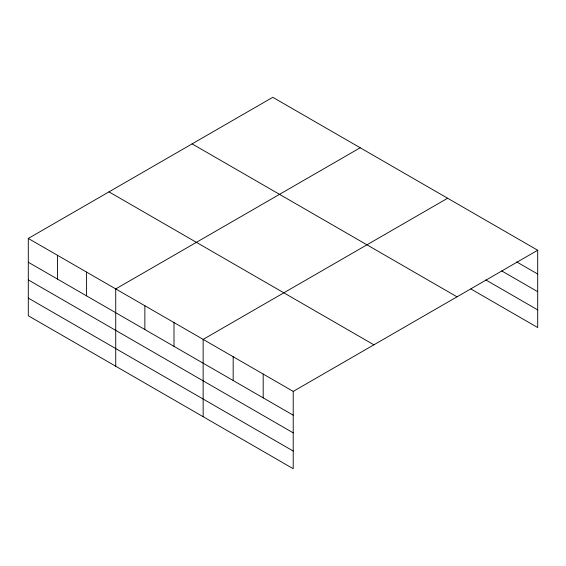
<?xml version="1.0" encoding="UTF-8"?>
<svg xmlns="http://www.w3.org/2000/svg" width="566" height="566" viewBox="0 0 566 566"><rect width="100%" height="100%" fill="white"/><g stroke="black" fill="none" stroke-linecap="round" stroke-linejoin="round"><path stroke-width="0.85" d="M293.216 432.849L293.216 391.396L28.3 238.449L28.3 315.757L293.216 468.705L293.216 432.849L28.3 279.901M470.898 288.985L537.7 327.551L537.7 250.243L272.784 97.295L28.3 238.449M360.209 147.768L115.726 288.922L115.726 366.23M447.628 198.242L203.144 339.395L203.144 416.703M293.216 391.396L537.7 250.243M516.68 261.902L537.7 274.036M501.674 270.895L537.7 291.695M485.911 279.993L537.7 309.892M192.107 143.877L457.024 296.825M108.976 191.867L373.893 344.814M28.3 262.242L293.216 415.189M28.3 298.098L293.216 451.045M263.19 374.062L263.19 397.856M233.171 356.729L233.171 380.522M174.003 322.57L174.003 346.364M144.861 305.746L144.861 329.539M86.584 272.097L86.584 295.891M57.442 255.273L57.442 279.066"/></g></svg>
